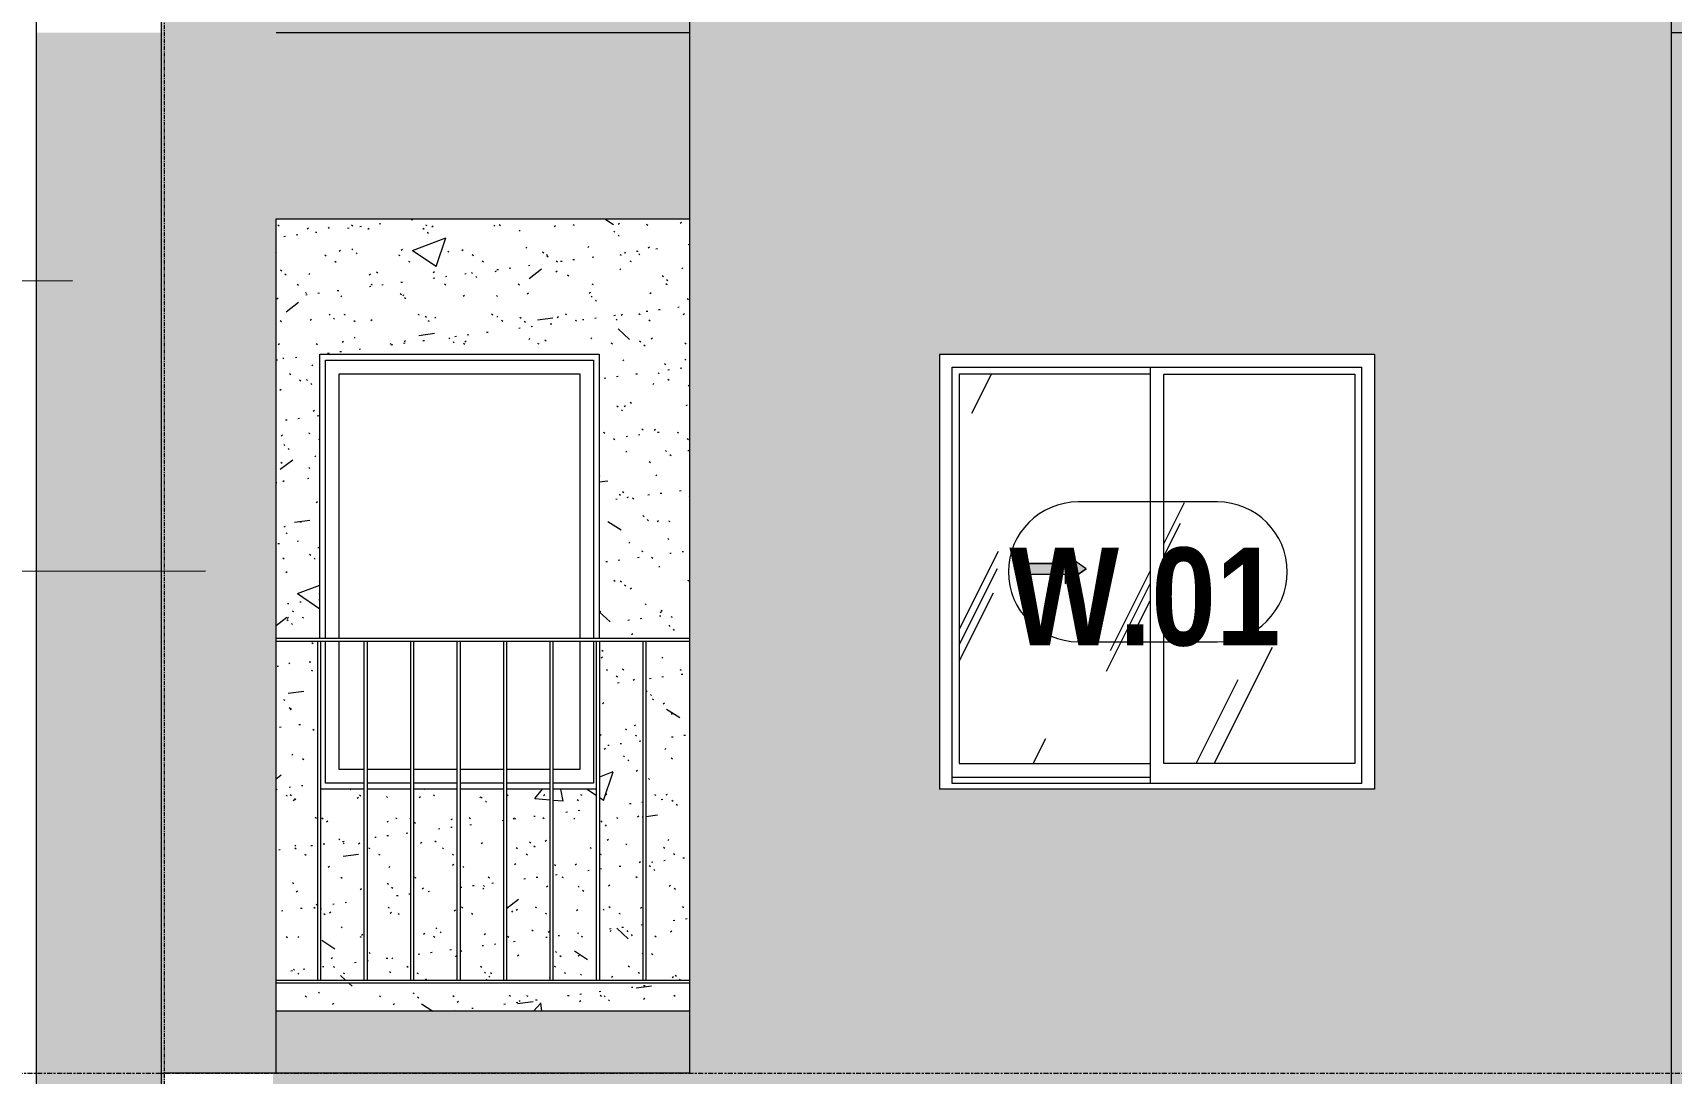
# Model space of a CAD drawing. Header units: millimetres. Extents: x 1240 to 198004, y -7796 to 35300.
# Drawn here: x 117641 to 122914, y 5600 to 8950 of the extents above; entities that cross this region are included whole.
import ezdxf

# ---------------------------------------------------------------- set-up
doc = ezdxf.new("R2010")
doc.units = ezdxf.units.MM
for name, pattern in [('1 NÉT CALL OUT', [6, 3, -3]), ('Centre', [31.75, 6.35, -4.7625, 15.875, -4.7625]), ('Grid Line', [22.225, 12.7, -3.175, 3.175, -3.175])]:
    doc.linetypes.add(name, pattern=pattern)
for name, color, linetype, lineweight in [('0-2', 50, 'Continuous', 5), ('A-DETL-GENF', 92, 'Continuous', 9), ('A-DETL-GENF-2', 92, '1 NÉT CALL OUT', 9), ('A-FLOR-HRAL', 11, 'Continuous', 9), ('A-FLOR-HRAL-1', 253, 'Continuous', 9), ('A-FLOR-LEVL-2', 51, 'Centre', 9), ('A-GLAZ', 151, 'Continuous', 9), ('A-GLAZ-1', 7, 'Continuous', 9), ('A-GLAZ-3', 7, '1 NÉT CALL OUT', 9), ('A-GLAZ-IDEN', 152, 'Continuous', 9), ('A-WALL', 113, 'Continuous', 9), ('A-WALL-IDEN', 211, 'Continuous', 9), ('A-WALL-PATT-2', 9, 'Continuous', 9), ('A-WALL-PATT-3', 111, 'Continuous', 5), ('A-WALL-PATT-4', 111, 'Continuous', 9), ('I-WALL', 2, 'Continuous', 9), ('I-WALL-1', 7, 'Continuous', 9), ('S-GRID-1', 1, 'Grid Line', 9)]:
    doc.layers.add(name, color=color, linetype=linetype, lineweight=lineweight)
doc.styles.add('Arial_B_1', font='arialbd.ttf', dxfattribs={"width": 0.85, "height": 315})
pattern_1 = [(63.435, (1790.26, 104.33), (-0.0014, 1524.001), [532.463, -2875.304]), (63.435, (266.26, 104.33), (-0.0014, 1524.001), [532.463, -2875.304]), (63.435, (2519.8, 398.8), (-0.0014, 1524.001), [532.463, -2875.304]), (63.435, (995.8, 398.8), (-0.0014, 1524.001), [532.463, -2875.304]), (63.435, (2409.4, 294.83), (-0.0014, 1524.001), [532.463, -2875.304]), (63.435, (885.4, 294.83), (-0.0014, 1524.001), [532.463, -2875.304]), (63.435, (2296.8, 890.1), (-0.0014, 1524.001), [258.802, -3148.965]), (63.435, (772.8, 890.1), (-0.0014, 1524.001), [258.802, -3148.965]), (63.435, (2223.2, 797.95), (-0.0014, 1524.001), [532.463, -2875.304]), (63.435, (699.2, 797.95), (-0.0014, 1524.001), [532.463, -2875.304]), (63.435, (2236.2, 864.1), (-0.0014, 1524.001), [532.463, -2875.304]), (63.435, (712.2, 864.1), (-0.0014, 1524.001), [532.463, -2875.304]), (63.435, (1621.35, 573.94), (-0.0014, 1524.001), [532.463, -2875.304]), (63.435, (97.35, 573.94), (-0.0014, 1524.001), [532.463, -2875.304]), (63.435, (1634.34, 651.9), (-0.0014, 1524.001), [532.463, -2875.304]), (63.435, (110.34, 651.9), (-0.0014, 1524.001), [532.463, -2875.304]), (63.435, (1637.84, 708.1), (-0.0014, 1524.001), [532.463, -2875.304]), (63.435, (113.84, 708.1), (-0.0014, 1524.001), [532.463, -2875.304])]

# ---------------------------------------------------------------- blocks, each defined once
blk = doc.blocks.new('Railing - 10mm-901206-TKCS_MẶT ĐỨNG NỘI KHU 2')
at = {"layer": 'A-FLOR-HRAL-1'}
for p, q in [((-60554.4, 5900), (-60554.4, 6990)), ((-60544.4, 5900), (-60544.4, 6990))]:
    blk.add_line(p, q, dxfattribs=at)
blk = doc.blocks.new('Railing - Railing-942162-TKCS_MẶT ĐỨNG NỘI KHU 2')
at = {"layer": 'A-FLOR-HRAL-1'}
for p, q in [((-77876.9, 5900), (-76546.9, 5900)), ((-76546.9, 5890), (-77876.9, 5890))]:
    blk.add_line(p, q, dxfattribs=at)
for p in [(-17188.4, 0), (-17038.9, 0), (-16889.3, 0), (-16739.8, 0), (-16590.2, 0), (-16440.7, 0), (-16291.2, 0), (-16141.6, 0)]:
    blk.add_blockref('Railing - 10mm-901206-TKCS_MẶT ĐỨNG NỘI KHU 2', p)
blk = doc.blocks.new('Top Rail Type - Top Rail_Internal_-942163-TKCS_MẶT ĐỨNG NỘI KHU 2')
at = {"layer": 'A-FLOR-HRAL-1'}
for p, q in [((-76546.9, 7000), (-77876.9, 7000)), ((-76546.9, 6990), (-77876.9, 6990))]:
    blk.add_line(p, q, dxfattribs=at)
blk = doc.blocks.new('M_Fixed - 900 x 1400-V286-TKCS_MẶT ĐỨNG NỘI KHU 2')
at = {"layer": 'A-GLAZ-1'}
for p, q in [((-77717.9, 7000), (-77717.9, 7896)), ((-77717.9, 7896), (-76855.9, 7896)), ((-76855.9, 7896), (-76855.9, 7000)), ((-77673.9, 7000), (-77673.9, 7852)), ((-77673.9, 7852), (-76899.9, 7852)), ((-76899.9, 7852), (-76899.9, 7000)), ((-77717.9, 6534), (-77717.9, 6990)), ((-77673.9, 6578), (-77673.9, 6990)), ((-76899.9, 6990), (-76899.9, 6578)), ((-76855.9, 6990), (-76855.9, 6534)), ((-77593.3, 6578), (-77673.9, 6578)), ((-77443.8, 6578), (-77583.3, 6578)), ((-77294.2, 6578), (-77433.8, 6578)), ((-77144.7, 6578), (-77282.5, 6578)), ((-76995.1, 6578), (-77134.7, 6578)), ((-76899.9, 6578), (-76985.1, 6578)), ((-77593.3, 6534), (-77717.9, 6534)), ((-77443.8, 6534), (-77583.3, 6534)), ((-77294.2, 6534), (-77433.8, 6534)), ((-77144.7, 6534), (-77282.5, 6534)), ((-76995.1, 6534), (-77134.7, 6534)), ((-76855.9, 6534), (-76985.1, 6534))]:
    blk.add_line(p, q, dxfattribs=at)
blk = doc.blocks.new('NCV_TKTC_TANG 2_rvt-2-TKCS_MẶT ĐỨNG NỘI KHU 2')
at = {"layer": 'A-WALL-PATT-2'}
h = blk.add_hatch(dxfattribs=at)
h.set_pattern_fill('FP_38', color=256, style=0, pattern_type=2)
h.set_pattern_definition([(50, (0, 0), (1093.104, -95.634), [114.3, -1257.3]), (355, (0, 0), (-211.457, 1146.341), [91.44, -1005.84]), (100.451, (91.1, -8), (881.656, 1050.7), [97.14, -1068.54]), (46.184, (0, 304.8), (1626.475, -252.257), [171.45, -1885.95]), (96.636, (135.5, 283.8), (1424.416, 1484.565), [145.71, -1602.81]), (351.184, (0, 304.8), (1424.43, 1484.55), [137.16, -1508.76]), (21, (152.4, 228.6), (909.686, -613.591), [114.3, -1257.3]), (326, (152.4, 228.6), (370.812, 1105.129), [91.44, -1005.84]), (71.451, (228.2, 177.5), (1280.503, 491.528), [97.14, -1068.54]), (37.5, (0, 0), (18.5313, 507.3303), [50.292, -943.356, 50.292, -970.788, -1009.65]), (37.5, (0, 0), (18.5313, 507.3303), [-2014.728, 50.292, -959.358]), (7.5, (0, 0), (400.9178, 601.0836), [50.292, -531.876, 50.292, -920.496, -384.81]), (7.5, (0, 0), (400.9178, 601.0836), [-1552.956, 50.292, -334.518]), (327.5, (-339.85, 0), (813.5452, -34.3737), [50.292, -330.708, 50.292, -1138.428, -1577.34]), (327.5, (-339.85, 0), (813.5452, -34.3737), [-1569.72, 50.292, -1527.048]), (317.5, (-492.25, 0), (888.7755, 152.56), [50.292, -445.008, 50.292, -739.14, -1120.14]), (317.5, (-492.25, 0), (888.7755, 152.56), [-1284.732, 50.292, -1069.848])])
h.paths.add_polyline_path([(-77282.5, 5800), (-76546.9, 5800), (-76546.9, 5890), (-77876.9, 5890), (-77876.9, 5800), (-77704.9, 5800)])
h.paths.add_polyline_path([(-77433.8, 5900), (-77294.2, 5900), (-77294.2, 6515), (-77433.8, 6515), (-77433.8, 6023.3)])
h.paths.add_polyline_path([(-77284.2, 5900), (-77144.7, 5900), (-77144.7, 6515), (-77284.2, 6515), (-77284.2, 6146.5)])
h.paths.add_polyline_path([(-77876.9, 5900), (-77742.9, 5900), (-77742.9, 6990), (-77876.9, 6990), (-77876.9, 6483.5)])
h.paths.add_polyline_path([(-77593.3, 5900), (-77593.3, 6515), (-77732.9, 6515), (-77732.9, 5900)])
h.paths.add_polyline_path([(-76630.8, 5900), (-76546.9, 5900), (-76546.9, 6990), (-76686.1, 6990), (-76686.1, 5900)])
h.paths.add_polyline_path([(-77583.3, 5900), (-77443.8, 5900), (-77443.8, 6515), (-77583.3, 6515), (-77583.3, 5900.1)])
h.paths.add_polyline_path([(-77134.7, 5900), (-76995.1, 5900), (-76995.1, 6515), (-77134.7, 6515), (-77134.7, 6269.7)])
h.paths.add_polyline_path([(-76985.1, 5900), (-76845.6, 5900), (-76845.6, 6515), (-76985.1, 6515), (-76985.1, 6392.9)])
h.paths.add_polyline_path([(-76835.6, 5900), (-76696.1, 5900), (-76696.1, 6990), (-76835.6, 6990), (-76835.6, 6511)])
h.paths.add_polyline_path([(-76719.8, 7000), (-76546.9, 7000), (-76546.9, 8350.6), (-77876.9, 8350.6), (-77876.9, 7000), (-77736.9, 7000), (-77736.9, 7915), (-76836.9, 7915), (-76836.9, 7000)])
h = blk.add_hatch(dxfattribs=at)
h.set_pattern_fill('FP_39', color=256, style=0, pattern_type=2)
h.set_pattern_definition([(37.5, (0, 0), (-4.79953, 146.8239), [5.029, -110.795, 5.029, -124.511, -123.825]), (37.5, (0, 0), (-4.79953, 146.8239), [-245.364, 5.029, -118.796]), (7.5, (0, 0), (134.85743, 215.0472), [5.029, -57.455, 5.029, -99.365, -40.005]), (7.5, (0, 0), (134.85743, 215.0472), [-166.878, 5.029, -34.976]), (327.5, (-93.73, 0), (237.29776, 0.4316), [5.029, -33.071, 5.029, -132.131, -179.07]), (327.5, (-93.73, 0), (237.29776, 0.4316), [-175.26, 5.029, -174.041]), (317.5, (-93.73, 0), (229.06706, 66.87923), [5.029, -14.021, 5.029, -84.887, -102.87]), (317.5, (-93.73, 0), (229.06706, 66.87923), [-108.966, 5.029, -97.841])])
h.paths.add_polyline_path([(-77282.5, 5800), (-76546.9, 5800), (-76546.9, 5890), (-77876.9, 5890), (-77876.9, 5800), (-77704.9, 5800)])
h.paths.add_polyline_path([(-77433.8, 5900), (-77294.2, 5900), (-77294.2, 6515), (-77433.8, 6515), (-77433.8, 6023.3)])
h.paths.add_polyline_path([(-77284.2, 5900), (-77144.7, 5900), (-77144.7, 6515), (-77284.2, 6515), (-77284.2, 6146.5)])
h.paths.add_polyline_path([(-77876.9, 5900), (-77742.9, 5900), (-77742.9, 6990), (-77876.9, 6990), (-77876.9, 6483.5)])
h.paths.add_polyline_path([(-77593.3, 5900), (-77593.3, 6515), (-77732.9, 6515), (-77732.9, 5900)])
h.paths.add_polyline_path([(-76630.8, 5900), (-76546.9, 5900), (-76546.9, 6990), (-76686.1, 6990), (-76686.1, 5900)])
h.paths.add_polyline_path([(-77583.3, 5900), (-77443.8, 5900), (-77443.8, 6515), (-77583.3, 6515), (-77583.3, 5900.1)])
h.paths.add_polyline_path([(-77134.7, 5900), (-76995.1, 5900), (-76995.1, 6515), (-77134.7, 6515), (-77134.7, 6269.7)])
h.paths.add_polyline_path([(-76985.1, 5900), (-76845.6, 5900), (-76845.6, 6515), (-76985.1, 6515), (-76985.1, 6392.9)])
h.paths.add_polyline_path([(-76835.6, 5900), (-76696.1, 5900), (-76696.1, 6990), (-76835.6, 6990), (-76835.6, 6511)])
h.paths.add_polyline_path([(-76719.8, 7000), (-76546.9, 7000), (-76546.9, 8350.6), (-77876.9, 8350.6), (-77876.9, 7000), (-77736.9, 7000), (-77736.9, 7915), (-76836.9, 7915), (-76836.9, 7000)])
at = {"layer": 'I-WALL-1'}
for p, q in [((-77736.9, 7000), (-77736.9, 7915)), ((-77736.9, 7915), (-76836.9, 7915)), ((-76836.9, 7915), (-76836.9, 7000)), ((-77593.3, 6515), (-77732.9, 6515)), ((-77443.8, 6515), (-77583.3, 6515)), ((-77294.2, 6515), (-77433.8, 6515)), ((-77144.7, 6515), (-77282.5, 6515)), ((-76995.1, 6515), (-77134.7, 6515)), ((-76845.6, 6515), (-76985.1, 6515))]:
    blk.add_line(p, q, dxfattribs=at)
at = {"layer": 'A-FLOR-HRAL'}
for name in ['Top Rail Type - Top Rail_Internal_-942163-TKCS_MẶT ĐỨNG NỘI KHU 2', 'Railing - Railing-942162-TKCS_MẶT ĐỨNG NỘI KHU 2']:
    blk.add_blockref(name, (0, 0), dxfattribs=at)
at = {"layer": 'A-GLAZ'}
blk.add_blockref('M_Fixed - 900 x 1400-V286-TKCS_MẶT ĐỨNG NỘI KHU 2', (0, 0), dxfattribs=at)
blk = doc.blocks.new('1_FAMILY RVT - W01-WxH 1400x1400xmm-V300-TKCS_MẶT ĐỨNG NỘI KHU 2')
at = {"layer": 'A-DETL-GENF-2'}
blk.add_hatch(color=256, dxfattribs=at).paths.add_polyline_path([(-75337.7, 7176.5), (-75270, 7223.9), (-75337.7, 7271.4), (-75337.7, 7240.9), (-75473.2, 7240.9), (-75473.2, 7207), (-75337.7, 7207)])
at = {"layer": 'A-GLAZ'}
h = blk.add_hatch(dxfattribs=at)
h.set_pattern_fill('FP_36', color=256, style=0, pattern_type=2)
h.set_pattern_definition(pattern_1)
h.paths.add_polyline_path([(-75064.4, 6596.9), (-75064.4, 7850.9), (-75678.7, 7850.9), (-75678.7, 6596.9)])
h.paths.add_polyline_path([(-75337.7, 7176.5), (-75337.7, 7207), (-75473.2, 7207), (-75473.2, 7240.9), (-75337.7, 7240.9), (-75337.7, 7271.4), (-75270, 7223.9), (-75294.1, 7207)])
h = blk.add_hatch(dxfattribs=at)
h.set_pattern_fill('FP_36', color=256, style=0, pattern_type=2)
h.set_pattern_definition(pattern_1)
h.paths.add_polyline_path([(-75020, 6596.9), (-74405.7, 6596.9), (-74405.7, 7850.9), (-75020, 7850.9), (-75020, 7474.5)])
at = {"layer": 'A-DETL-GENF'}
for p, q in [((-75473.2, 7240.9), (-75473.2, 7207)), ((-75473.2, 7240.9), (-75337.7, 7240.9)), ((-75337.7, 7240.9), (-75473.2, 7240.9)), ((-75473.2, 7240.9), (-75473.2, 7207)), ((-75337.7, 7271.4), (-75337.7, 7240.9)), ((-75270, 7223.9), (-75337.7, 7271.4)), ((-75270, 7223.9), (-75337.7, 7271.4)), ((-75337.7, 7271.4), (-75337.7, 7240.9)), ((-75473.2, 7207), (-75337.7, 7207)), ((-75473.2, 7207), (-75337.7, 7207)), ((-75270, 7223.9), (-75337.7, 7176.5)), ((-75337.7, 7176.5), (-75270, 7223.9)), ((-75337.7, 7207), (-75337.7, 7176.5)), ((-75337.7, 7207), (-75337.7, 7176.5))]:
    blk.add_line(p, q, dxfattribs=at)
at = {"layer": 'A-GLAZ'}
for p, q in [((-74342.2, 7914.4), (-75742.2, 7914.4)), ((-75742.2, 7914.4), (-75742.2, 6514.4)), ((-74342.2, 7914.4), (-74342.2, 6514.4)), ((-75701.3, 7873.5), (-74383.1, 7873.5)), ((-75701.3, 6533.4), (-75701.3, 7873.5)), ((-75064.4, 7873.5), (-75064.4, 6533.4)), ((-74383.1, 6533.4), (-74383.1, 7873.5)), ((-75678.7, 7850.9), (-75678.7, 6596.9)), ((-75064.4, 7850.9), (-75678.7, 7850.9)), ((-75020, 6596.9), (-75020, 7850.9)), ((-75020, 7850.9), (-74405.7, 7850.9)), ((-74405.7, 7850.9), (-74405.7, 6596.9)), ((-75678.7, 6596.9), (-75064.4, 6596.9)), ((-74405.7, 6596.9), (-75020, 6596.9)), ((-75064.4, 6552.5), (-75701.3, 6552.5)), ((-75064.4, 6552.5), (-75701.3, 6552.5)), ((-74342.2, 6514.4), (-75742.2, 6514.4)), ((-74383.1, 6533.4), (-75701.3, 6533.4))]:
    blk.add_line(p, q, dxfattribs=at)
blk = doc.blocks.new('SSA-WINDOW TAG - 10-2062020-TKCS_MẶT ĐỨNG NỘI KHU 2')
at = {"layer": 'A-GLAZ-IDEN'}
for p, q in [((-74847.7, 10839.4), (-75295.3, 10839.4)), ((-75295.3, 10389.4), (-74847.7, 10389.4))]:
    blk.add_line(p, q, dxfattribs=at)
for centre, start, end in [((-75295.3, 10614.4), 90, 270), ((-74847.7, 10614.4), 270, 90)]:
    blk.add_arc(centre, 225, start, end, dxfattribs=at)

msp = doc.modelspace()

# ---------------------------------------------------------------- hatches: boundary and pattern name
at = {"layer": 'A-WALL-PATT-3'}
for points in [[(118054.2, 8950), (118424.2, 8950), (118424.2, 12350), (118054.2, 12350), (118054.2, 9885.1)], [(119754.2, 8950), (119754.2, 9200), (118424.2, 9200), (118424.2, 8950), (119018.6, 8950)], [(118054.2, 5550), (118054.2, 8950), (117652.1, 8950), (117652.1, 5550), (117739, 5550)], [(118064.2, 5550), (118064.2, 5600), (118424.2, 5600), (118424.2, 8950), (118054.2, 8950), (118054.2, 5550)], [(119018.6, 5600), (119754.2, 5600), (119754.2, 5800), (118424.2, 5800), (118424.2, 5600)], [(119754.2, 4950.6), (119754.2, 5600), (118414.2, 5600), (118414.2, 4950.6), (119018.6, 4950.6)]]:
    msp.add_hatch(color=256, dxfattribs=at).paths.add_polyline_path(points)
h = msp.add_hatch(color=256, dxfattribs=at)
h.paths.add_polyline_path([(119754.2, 8950), (122914.2, 8950), (122914.2, 12350), (119754.2, 12350), (119754.2, 9885.1)])
h.paths.add_polyline_path([(120558.9, 9914.4), (120558.9, 11314.4), (121958.9, 11314.4), (121958.9, 9914.4), (120599.8, 9914.4)])
h = msp.add_hatch(color=256, dxfattribs=at)
h.paths.add_polyline_path([(119754.2, 5550), (122914.2, 5550), (122914.2, 8950), (119754.2, 8950), (119754.2, 5600)])
h.paths.add_polyline_path([(120599.8, 6514.4), (120558.9, 6514.4), (120558.9, 7914.4), (121958.9, 7914.4), (121958.9, 6514.4), (121577.7, 6514.4)])
at = {"layer": 'A-WALL-PATT-4'}
h = msp.add_hatch(color=256, dxfattribs=at)
h.paths.add_polyline_path([(122914.2, 8950), (126539.2, 8950), (126539.2, 12350), (122914.2, 12350), (122914.2, 9885.1)])
h.paths.add_polyline_path([(123264.2, 9200), (123264.2, 11750), (126339.3, 11750), (126339.3, 9200), (124136.9, 9200)])
msp.add_hatch(color=256, dxfattribs=at).paths.add_polyline_path([(118424.2, 8350.6), (119754.2, 8350.6), (119754.2, 8950), (118424.2, 8950)])
h = msp.add_hatch(color=256, dxfattribs=at)
h.paths.add_polyline_path([(122914.2, 5550), (126539.2, 5550), (126539.2, 8950), (122914.2, 8950), (122914.2, 6483.5)])
h.paths.add_polyline_path([(126056.2, 5800), (123264.2, 5800), (123264.2, 8350), (126339.3, 8350), (126339.3, 5800)])

# ---------------------------------------------------------------- linework, layer by layer
at = {"layer": 'A-FLOR-LEVL-2'}
msp.add_line((104944.5, 5600), (194512.3, 5600), dxfattribs=at)
at = {"layer": 'A-WALL'}
for p, q in [((118054.2, 29350), (118054.2, 4700)), ((119754.2, 15750), (119754.2, 5600)), ((122914.2, 12350), (122914.2, 3300.6)), ((126539.2, 8950), (122914.2, 8950)), ((118424.2, 5600), (118424.2, 8350.6)), ((119754.2, 5600), (118064.2, 5600))]:
    msp.add_line(p, q, dxfattribs=at)
at = {"layer": 'A-WALL-IDEN'}
for p, q in [((117768.5, 8150.9), (117107.9, 8149.4)), ((118196.9, 7216.7), (117112.9, 7215.2))]:
    msp.add_line(p, q, dxfattribs=at)
at = {"layer": 'I-WALL'}
for p, q in [((117652.1, 15750), (117652.1, 5550)), ((119754.2, 8950), (118424.2, 8950)), ((118424.2, 8350.6), (119754.2, 8350.6)), ((119754.2, 5800), (118424.2, 5800))]:
    msp.add_line(p, q, dxfattribs=at)
at = {"layer": 'S-GRID-1'}
msp.add_line((118064.2, 5.5), (118064.2, 30542.5), dxfattribs=at)

# ---------------------------------------------------------------- block references
at = {"layer": '0-2'}
msp.add_blockref('NCV_TKTC_TANG 2_rvt-2-TKCS_MẶT ĐỨNG NỘI KHU 2', (196301.1, 0), dxfattribs=at)
at = {"layer": 'A-GLAZ-3'}
msp.add_blockref('1_FAMILY RVT - W01-WxH 1400x1400xmm-V300-TKCS_MẶT ĐỨNG NỘI KHU 2', (196301.1, 0), dxfattribs=at)
at = {"layer": 'A-GLAZ-IDEN'}
msp.add_blockref('SSA-WINDOW TAG - 10-2062020-TKCS_MẶT ĐỨNG NỘI KHU 2', (196301.1, -3400), dxfattribs=at)

# ---------------------------------------------------------------- texts
at = {"layer": 'A-GLAZ-IDEN', "insert": (121220.3, 7132.5), "char_height": 315, "width": 902.7, "attachment_point": 5, "line_spacing_factor": 0.936439, "style": 'Arial_B_1'}
msp.add_mtext('\\pt6.3756,12.7512,19.12365,25.49925,31.87485,38.25045,44.62605,50.9985,57.3741,63.7497,70.1253,76.5009,82.8765,89.24895,95.62455,102.00015,108.37575,114.75135,121.1238,127.4994,133.875,140.2506,146.6262,152.99865,159.37425,165.74985,172.12545,178.50105,184.8735,191.2491,197.6247,204.0003;W.01', dxfattribs=at)

doc.saveas('drawing.dxf')
